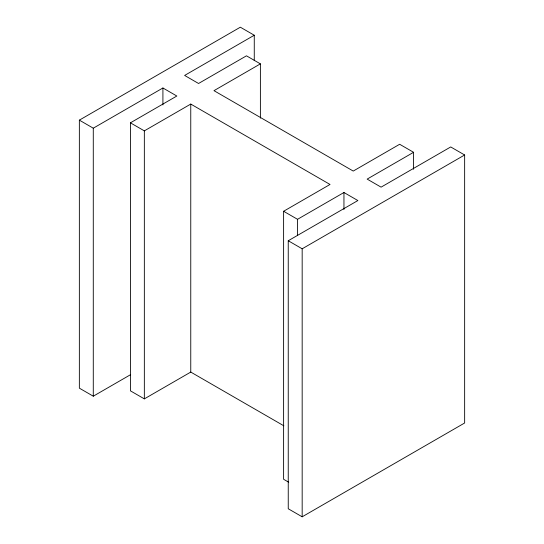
<?xml version="1.0" encoding="UTF-8"?>
<svg xmlns="http://www.w3.org/2000/svg" width="544" height="544" viewBox="0 0 544 544"><rect width="100%" height="100%" fill="white"/><g stroke="black" fill="none" stroke-linecap="round" stroke-linejoin="round"><path stroke-width="0.82" d="M130.662 374.612L93.282 396.195L79.356 388.158L79.356 120.142L240.339 27.2L254.266 35.238L254.266 60.683M79.356 120.142L93.282 128.187L162.914 87.985L176.841 96.023L130.417 122.828L130.417 390.837L144.344 398.874L190.76 372.076L283.852 425.816M254.266 35.238L184.634 75.439L198.56 83.484L246.466 55.821L260.392 63.866L260.392 118.143M130.417 122.828L144.344 130.866L190.76 104.067L330.024 184.464L283.608 211.269L283.608 479.278L288.735 482.242M260.392 63.866L213.976 90.664L353.24 171.068L399.656 144.269L413.583 152.306L413.583 169.266M283.608 211.269L297.534 219.307L343.951 192.508L357.877 200.546L288.245 240.747L288.245 508.762L302.172 516.8L464.644 422.994L464.644 154.986L450.718 146.948L381.086 187.15L367.159 179.105L413.583 152.306M288.245 240.747L302.172 248.792L464.644 154.986M343.951 192.508L343.951 209.467M302.172 248.792L302.172 516.8M297.534 219.307L297.534 235.423M190.76 104.067L190.76 372.076M162.914 87.985L162.914 104.944M144.344 130.866L144.344 398.874M93.282 128.187L93.282 396.195"/></g></svg>
